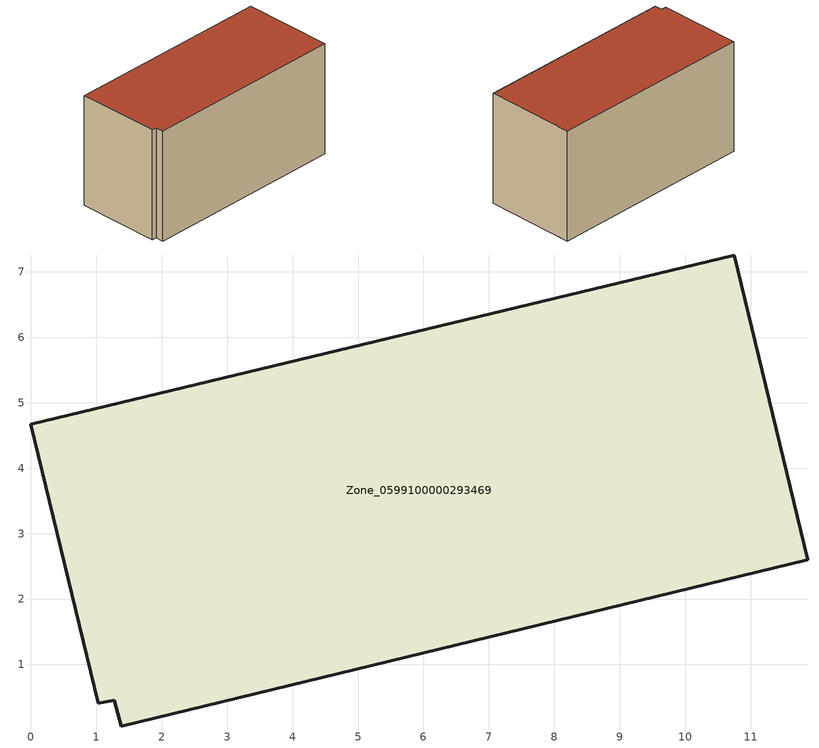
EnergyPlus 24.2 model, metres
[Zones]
Zone_0599100000293469
 floor ground (C_G): 1.27,0.45 1.03,0.41 0,4.67 10.75,7.26 11.87,2.6 1.38,0.06 z0
 wall outside (C_F): 11.87,2.6 10.75,7.26 0,4.67 1.03,0.41 1.27,0.45 1.38,0.06 11.87,2.6 z0:5.96
 roof outside (C_R): 1.38,0.06 11.87,2.6 10.75,7.26 0,4.67 1.03,0.41 1.27,0.45 z5.96
[BUILDING]
Pand.0599100000293469: North Axis=0; Terrain=City; Loads Convergence Tolerance Value=0.04; Temperature Convergence Tolerance Value=0.4; Solar Distribution=FullExterior; Maximum Number of Warmup Days=25; Minimum Number of Warmup Days=1
[Site:Location]
Rotterdam.The.Hague.AP_ZH_NLD Design_Conditions: Latitude=51.96; Longitude=4.45; Time Zone=1; Elevation=-4.5
[SITE:GROUNDTEMPERATURE:BUILDINGSURFACE]
18, 18, 18, 18, 18, 18, 18, 18, 18, 18, 18, 18
[MATERIAL] Thermal Absorptance=0.9; Solar Absorptance=0.7; Visible Absorptance=0.7
Name | Roughness | Thickness | Conductivity | Density | Specific Heat
G.TI.1975-1991 | MediumSmooth | 0.15 | 0.288461 | 540 | 1210
F.TI.1975-1991 | Rough | 0.3 | 0.230769 | 1920 | 840
R.TI.1975-1991 | MediumRough | 0.2 | 0.153846 | 1500 | 1000
[CONSTRUCTION]
C_G: G.TI.1975-1991
C_F: F.TI.1975-1991
C_R: R.TI.1975-1991
[ZONE]
Zone_0599100000293469: Type=1; Multiplier=1; Ceiling Height=Autocalculate; Volume=Autocalculate; Floor Area=autocalculate; Part of Total Floor Area=Yes
[ZONEINFILTRATION:DESIGNFLOWRATE]
Infil_Zone_0599100000293469: Zone or ZoneList or Space or SpaceList=Zone_0599100000293469; Schedule=AlwaysOn; Design Flow Rate Calculation Method=Flow/Area; Flow Rate per Floor Area=0.003; Constant Term Coefficient=1; Temperature Term Coefficient=0; Velocity Term Coefficient=0; Velocity Squared Term Coefficient=0
[HVACTEMPLATE:ZONE:IDEALLOADSAIRSYSTEM]
Zone_0599100000293469: Maximum Heating Supply Air Temperature=50; Minimum Cooling Supply Air Temperature=13; Maximum Heating Supply Air Humidity Ratio=0.0156; Minimum Cooling Supply Air Humidity Ratio=0.0077; Heating Limit=NoLimit; Cooling Limit=NoLimit; Dehumidification Control Type=ConstantSensibleHeatRatio; Cooling Sensible Heat Ratio=0.7; Dehumidification Setpoint=60; Humidification Control Type=None; Humidification Setpoint=30; Outdoor Air Method=None; Outdoor Air Flow Rate per Person=0.00944; Outdoor Air Flow Rate per Zone Floor Area=0; Outdoor Air Flow Rate per Zone=0; Demand Controlled Ventilation Type=None; Outdoor Air Economizer Type=NoEconomizer; Heat Recovery Type=None; Sensible Heat Recovery Effectiveness=0.7; Latent Heat Recovery Effectiveness=0.65
[ZONECONTROL:THERMOSTAT]
ThermostatControl_Zone_0599100000293469: Zone or ZoneList=Zone_0599100000293469; Control Type Schedule=DualSetpointControlType; Control 1=Thermostat_Zone_0599100000293469; Temperature Difference Between Cutout And Setpoint=0
[THERMOSTATSETPOINT:DUALSETPOINT]
Thermostat_Zone_0599100000293469: Heating Setpoint Temperature Schedule=HeatingSetpoint_Zone_0599100000293469; Cooling Setpoint Temperature Schedule=CoolingSetpoint_Zone_0599100000293469
[SCHEDULE:COMPACT]
HeatingSetpoint_Zone_0599100000293469: Through: 12/31, For: AllDays, Until: 24:00, 21
CoolingSetpoint_Zone_0599100000293469: Through: 12/31, For: AllDays, Until: 24:00, 24
DualSetpointControlType: Through: 12/31, For: AllDays, Until: 24:00, 4
AlwaysOn: Through: 12/31, For: AllDays, Until: 24:00, 1
